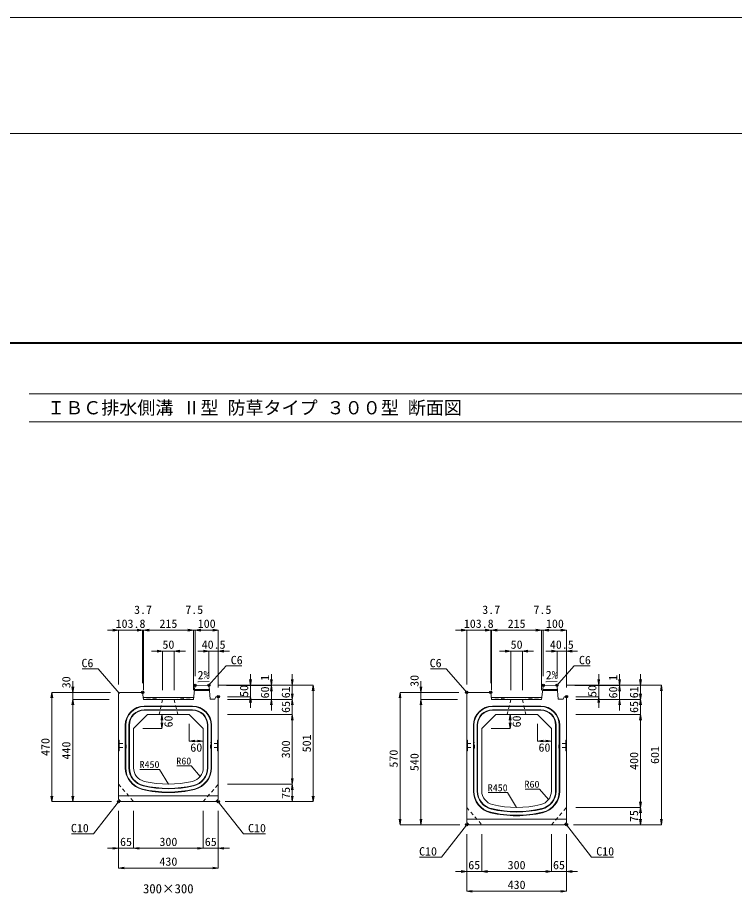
# Model space of a CAD drawing. Units: millimetres at full size, sheet at 1:20. Extents: x -1267 to 18002, y -8037 to 7143.
# Drawn here: x 650 to 3739, y 3372 to 7143 of the extents above; entities that cross this region are included whole.
import ezdxf
from ezdxf.enums import TextEntityAlignment as Align

# ---------------------------------------------------------------- set-up
doc = ezdxf.new("R2010")
doc.units = ezdxf.units.MM
doc.header["$LTSCALE"] = 20
doc.header["$PDMODE"] = 32
doc.header["$PDSIZE"] = 10
doc.linetypes.add('USER1', pattern=[1.35, 0.75, -0.6])
for name, color, linetype, lineweight in [('0_2', 5, 'Continuous', 13), ('インサート', 3, 'USER1', 9), ('図枠', 7, 'Continuous', 5), ('寸法線', 7, 'Continuous', 13), ('引出線', 4, 'Continuous', 13), ('排水孔', 30, 'USER1', 9), ('本体', 2, 'Continuous', 13), ('目地', 132, 'Continuous', 5)]:
    doc.layers.add(name, color=color, linetype=linetype, lineweight=lineweight)
doc.layers.add('作業エリア', color=11, linetype='Continuous')
doc.layers.add('文字', color=7, linetype='Continuous')
doc.styles.add('ＭＳ ゴシック', font='')
doc.styles.add('ＭＳ 明朝', font='')
doc.styles.get('ＭＳ ゴシック').set_extended_font_data('MS Gothic')
doc.styles.get('ＭＳ 明朝').set_extended_font_data('MS Mincho')

# ---------------------------------------------------------------- blocks, each defined once
blk = doc.blocks.new('open_arrow')
at = {"color": 0, "linetype": 'Continuous', "lineweight": -2}
blk.add_lwpolyline([(7.5, 1.25), (0, 0), (7.5, -1.25)], dxfattribs=at)

msp = doc.modelspace()

# ---------------------------------------------------------------- linework, layer by layer
at = {"layer": '0_2'}
for p, q in [((-1267.22, 7143.28), (18001.66, 7143.28)), ((-1267.22, 6643.28), (18001.66, 6643.28))]:
    msp.add_line(p, q, dxfattribs=at)
at = {"layer": 'インサート'}
for p, q in [((1088.2, 4018.04), (1115.2, 4018.04)), ((1088.2, 4018.04), (1088.2, 4001.04)), ((1088.2, 4001.04), (1115.2, 4001.04)), ((1118.2, 4022.04), (1115.2, 4022.04)), ((1115.2, 4022.04), (1115.2, 3997.04)), ((1118.2, 3997.04), (1118.2, 4022.04)), ((1481.8, 4022.04), (1484.8, 4022.04)), ((1481.8, 3997.04), (1481.8, 4022.04)), ((1484.8, 4022.04), (1484.8, 3997.04)), ((1511.8, 4018.04), (1484.8, 4018.04)), ((1511.8, 4001.04), (1484.8, 4001.04)), ((1511.8, 4018.04), (1511.8, 4001.04)), ((2588.2, 4018.04), (2615.2, 4018.04)), ((2588.2, 4018.04), (2588.2, 4001.04)), ((2588.2, 4001.04), (2615.2, 4001.04)), ((2618.2, 4022.04), (2615.2, 4022.04)), ((2615.2, 4022.04), (2615.2, 3997.04)), ((2618.2, 3997.04), (2618.2, 4022.04)), ((2981.8, 4022.04), (2984.8, 4022.04)), ((2981.8, 3997.04), (2981.8, 4022.04)), ((2984.8, 4022.04), (2984.8, 3997.04)), ((3011.8, 4018.04), (2984.8, 4018.04)), ((3011.8, 4001.04), (2984.8, 4001.04)), ((3011.8, 4018.04), (3011.8, 4001.04)), ((1115.2, 3997.04), (1118.2, 3997.04)), ((1484.8, 3997.04), (1481.8, 3997.04)), ((2615.2, 3997.04), (2618.2, 3997.04)), ((2984.8, 3997.04), (2981.8, 3997.04))]:
    msp.add_line(p, q, dxfattribs=at)
at = {"layer": '作業エリア'}
for p in [(1415, 4267.54), (1474.5, 4268.73), (2915, 4267.54), (2974.5, 4268.73), (1188.75, 4237.54), (2585, 4237.54), (2688.75, 4237.54), (1515, 4218.73), (1515, 4218.73), (3015, 4218.73), (1085, 3767.54), (1515, 3767.54), (2585, 3667.54), (3015, 3667.54)]:
    msp.add_point(p, dxfattribs=at)
at = {"layer": '図枠', "lineweight": 40}
msp.add_line((400, 5743.2), (8200, 5743.2), dxfattribs=at)
at = {"layer": '図枠', "lineweight": 13}
for p, q in [((700, 5523.2), (7900, 5523.2)), ((700, 5403.2), (7900, 5403.2))]:
    msp.add_line(p, q, dxfattribs=at)
at = {"layer": '寸法線'}
for p, q in [((1037, 4505.47), (1188.75, 4505.47)), ((1085, 4271.54), (1085, 4505.47)), ((1140.75, 4505.47), (1240.5, 4505.47)), ((1188.75, 4277.54), (1188.75, 4505.47)), ((1188.75, 4277.54), (1188.75, 4505.47)), ((1192.5, 4247.54), (1192.5, 4505.47)), ((1192.5, 4505.47), (1407.5, 4505.47)), ((1192.5, 4247.54), (1192.5, 4505.47)), ((1359.5, 4505.47), (1463, 4505.47)), ((1407.5, 4247.54), (1407.5, 4505.47)), ((1407.5, 4247.54), (1407.5, 4505.47)), ((1415, 4307.54), (1415, 4505.47)), ((1415, 4505.47), (1515, 4505.47)), ((1415, 4307.54), (1415, 4505.47)), ((1515, 4258.73), (1515, 4505.47)), ((2537, 4505.47), (2688.75, 4505.47)), ((2585, 4271.54), (2585, 4505.47)), ((2640.75, 4505.47), (2740.5, 4505.47)), ((2688.75, 4277.54), (2688.75, 4505.47)), ((2688.75, 4277.54), (2688.75, 4505.47)), ((2692.5, 4247.54), (2692.5, 4505.47)), ((2692.5, 4505.47), (2907.5, 4505.47)), ((2692.5, 4247.54), (2692.5, 4505.47)), ((2859.5, 4505.47), (2963, 4505.47)), ((2907.5, 4247.54), (2907.5, 4505.47)), ((2907.5, 4247.54), (2907.5, 4505.47)), ((2915, 4307.54), (2915, 4505.47)), ((2915, 4505.47), (3015, 4505.47)), ((2915, 4307.54), (2915, 4505.47)), ((3015, 4258.73), (3015, 4505.47)), ((1227, 4415.47), (1373, 4415.47)), ((1275, 4247.54), (1275, 4415.47)), ((1325, 4247.54), (1325, 4415.47)), ((1426.5, 4415.47), (1563, 4415.47)), ((1474.5, 4308.73), (1474.5, 4415.47)), ((1515, 4258.73), (1515, 4415.47)), ((2727, 4415.47), (2873, 4415.47)), ((2775, 4247.54), (2775, 4415.47)), ((2825, 4247.54), (2825, 4415.47)), ((2926.5, 4415.47), (3063, 4415.47)), ((2974.5, 4308.73), (2974.5, 4415.47)), ((3015, 4258.73), (3015, 4415.47)), ((1653.7, 4170.73), (1653.7, 4316.73)), ((1743.7, 4219.54), (1743.7, 4316.73)), ((1833.7, 4159.54), (1833.7, 4316.73)), ((3153.7, 4170.73), (3153.7, 4316.73)), ((3243.7, 4219.54), (3243.7, 4316.73)), ((3333.7, 4159.54), (3333.7, 4316.73)), ((887.87, 4159.54), (887.87, 4285.54)), ((1514.5, 4268.73), (1833.7, 4268.73)), ((1514.5, 4268.73), (1743.7, 4268.73)), ((1514.5, 4268.73), (1923.7, 4268.73)), ((1514.5, 4268.73), (1653.7, 4268.73)), ((1550.92, 4267.54), (1743.7, 4267.54)), ((1550.92, 4267.54), (1743.7, 4267.54)), ((1743.7, 4159.54), (1743.7, 4267.54)), ((1923.7, 3767.54), (1923.7, 4268.73)), ((2387.87, 4159.54), (2387.87, 4285.54)), ((3014.5, 4268.73), (3333.7, 4268.73)), ((3014.5, 4268.73), (3243.7, 4268.73)), ((3014.5, 4268.73), (3423.7, 4268.73)), ((3014.5, 4268.73), (3153.7, 4268.73)), ((3050.92, 4267.54), (3243.7, 4267.54)), ((3050.92, 4267.54), (3243.7, 4267.54)), ((3243.7, 4159.54), (3243.7, 4267.54)), ((3423.7, 3667.54), (3423.7, 4268.73)), ((797.87, 3767.54), (797.87, 4237.54)), ((1051, 4237.54), (797.87, 4237.54)), ((1051, 4237.54), (887.87, 4237.54)), ((1833.7, 4094.54), (1833.7, 4255.54)), ((2297.87, 3667.54), (2297.87, 4237.54)), ((2551, 4237.54), (2297.87, 4237.54)), ((2551, 4237.54), (2387.87, 4237.54)), ((3333.7, 4094.54), (3333.7, 4255.54)), ((887.87, 3767.54), (887.87, 4207.54)), ((1045, 4207.54), (887.87, 4207.54)), ((1045, 4207.54), (887.87, 4207.54)), ((1555, 4218.73), (1653.7, 4218.73)), ((1555, 4207.54), (1833.7, 4207.54)), ((1555, 4207.54), (1833.7, 4207.54)), ((1555, 4207.54), (1743.7, 4207.54)), ((2387.87, 3667.54), (2387.87, 4207.54)), ((2545, 4207.54), (2387.87, 4207.54)), ((2545, 4207.54), (2387.87, 4207.54)), ((3055, 4218.73), (3153.7, 4218.73)), ((3055, 4207.54), (3333.7, 4207.54)), ((3055, 4207.54), (3333.7, 4207.54)), ((3055, 4207.54), (3243.7, 4207.54)), ((1272.17, 4082.54), (1272.17, 4142.54)), ((1555, 4142.54), (1833.7, 4142.54)), ((1555, 4142.54), (1833.7, 4142.54)), ((1833.7, 3842.54), (1833.7, 4142.54)), ((2772.17, 4082.54), (2772.17, 4142.54)), ((3055, 4142.54), (3333.7, 4142.54)), ((3055, 4142.54), (3333.7, 4142.54)), ((3333.7, 3742.54), (3333.7, 4142.54)), ((1190, 4082.54), (1272.17, 4082.54)), ((1390, 4102.54), (1390, 4028.31)), ((2690, 4082.54), (2772.17, 4082.54)), ((2890, 4102.54), (2890, 4028.31)), ((1390, 4028.31), (1450, 4028.31)), ((2890, 4028.31), (2950, 4028.31)), ((1555, 3842.54), (1833.7, 3842.54)), ((1555, 3842.54), (1833.7, 3842.54)), ((1833.7, 3767.54), (1833.7, 3842.54)), ((1055, 3767.54), (797.87, 3767.54)), ((1055, 3767.54), (887.87, 3767.54)), ((1545, 3767.54), (1833.7, 3767.54)), ((1545, 3767.54), (1923.7, 3767.54)), ((3055, 3742.54), (3333.7, 3742.54)), ((3055, 3742.54), (3333.7, 3742.54)), ((3333.7, 3667.54), (3333.7, 3742.54)), ((1085, 3727.54), (1085, 3566.39)), ((1085, 3727.54), (1085, 3481.39)), ((1150, 3727.54), (1150, 3566.39)), ((1150, 3727.54), (1150, 3566.39)), ((1450, 3727.54), (1450, 3566.39)), ((1450, 3727.54), (1450, 3566.39)), ((1515, 3727.54), (1515, 3566.39)), ((1515, 3727.54), (1515, 3481.39)), ((2555, 3667.54), (2297.87, 3667.54)), ((2555, 3667.54), (2387.87, 3667.54)), ((3045, 3667.54), (3333.7, 3667.54)), ((3045, 3667.54), (3423.7, 3667.54)), ((2585, 3627.54), (2585, 3466.39)), ((2585, 3627.54), (2585, 3381.39)), ((2650, 3627.54), (2650, 3466.39)), ((2650, 3627.54), (2650, 3466.39)), ((2950, 3627.54), (2950, 3466.39)), ((2950, 3627.54), (2950, 3466.39)), ((3015, 3627.54), (3015, 3466.39)), ((3015, 3627.54), (3015, 3381.39)), ((1037, 3566.39), (1198, 3566.39)), ((1150, 3566.39), (1450, 3566.39)), ((1402, 3566.39), (1563, 3566.39)), ((1085, 3481.39), (1515, 3481.39)), ((2537, 3466.39), (2698, 3466.39)), ((2650, 3466.39), (2950, 3466.39)), ((2902, 3466.39), (3063, 3466.39)), ((2585, 3381.39), (3015, 3381.39))]:
    msp.add_line(p, q, dxfattribs=at)
at = {"layer": '引出線'}
for points in [[(1088, 4234.54), (996.97, 4338.86), (928.62, 4338.86)], [(1471.75, 4265.68), (1548.47, 4351.61), (1616.81, 4351.61)], [(2588, 4234.54), (2496.97, 4338.86), (2428.62, 4338.86)], [(2971.75, 4265.68), (3048.47, 4351.61), (3116.81, 4351.61)], [(1426.39, 4283.38), (1475.1, 4284.35), (1426.36, 4283.38)], [(2926.39, 4283.38), (2975.1, 4284.35), (2926.36, 4283.38)], [(1300, 3842.54), (1261.49, 3906.09), (1177.31, 3906.09)], [(1437.07, 3875.86), (1398.48, 3921.26), (1336.25, 3921.26)], [(2937.07, 3775.86), (2898.48, 3821.26), (2836.25, 3821.26)], [(1090, 3772.54), (977.02, 3628.11), (882.35, 3628.11)], [(1510, 3772.54), (1622.98, 3628.11), (1717.65, 3628.11)], [(2800, 3742.54), (2761.49, 3806.09), (2677.31, 3806.09)], [(2590, 3672.54), (2477.02, 3528.11), (2382.35, 3528.11)], [(3010, 3672.54), (3122.98, 3528.11), (3217.65, 3528.11)]]:
    msp.add_lwpolyline(points, dxfattribs=at)
at = {"layer": '排水孔'}
for p, q in [((1275, 4207.54), (1191.5, 4215.54)), ((1275, 4207.54), (1260, 4142.54)), ((1325, 4207.54), (1408.5, 4215.54)), ((1325, 4207.54), (1340, 4142.54)), ((2775, 4207.54), (2691.5, 4215.54)), ((2775, 4207.54), (2760, 4142.54)), ((2825, 4207.54), (2908.5, 4215.54)), ((2825, 4207.54), (2840, 4142.54))]:
    msp.add_line(p, q, dxfattribs=at)
at = {"layer": '本体'}
for p, q in [((1407.5, 4207.54), (1414.36, 4262.39)), ((1468.5, 4268.61), (1420.19, 4267.64)), ((1475, 4262.75), (1468.5, 4268.61)), ((1475, 4262.75), (1479.5, 4208.73)), ((2907.5, 4207.54), (2914.36, 4262.39)), ((2968.5, 4268.61), (2920.19, 4267.64)), ((2975, 4262.75), (2968.5, 4268.61)), ((2975, 4262.75), (2979.5, 4208.73)), ((1091, 4237.54), (1085, 4231.54)), ((1085, 4231.54), (1085, 3777.54)), ((1091, 4237.54), (1188.75, 4237.54)), ((1192.5, 4207.54), (1188.75, 4237.54)), ((2591, 4237.54), (2585, 4231.54)), ((2585, 4231.54), (2585, 3677.54)), ((2591, 4237.54), (2688.75, 4237.54)), ((2692.5, 4207.54), (2688.75, 4237.54)), ((1192.5, 4207.54), (1407.5, 4207.54)), ((1479.5, 4208.73), (1500, 4208.73)), ((1500, 4208.73), (1505, 4218.73)), ((1505, 4218.73), (1515, 4218.73)), ((1515, 3777.54), (1515, 4218.73)), ((2692.5, 4207.54), (2907.5, 4207.54)), ((2979.5, 4208.73), (3000, 4208.73)), ((3000, 4208.73), (3005, 4218.73)), ((3005, 4218.73), (3015, 4218.73)), ((3015, 3677.54), (3015, 4218.73)), ((1150, 4082.54), (1210, 4142.54)), ((1210, 4142.54), (1390, 4142.54)), ((1390, 4142.54), (1450, 4082.54)), ((2650, 4082.54), (2710, 4142.54)), ((2710, 4142.54), (2890, 4142.54)), ((2890, 4142.54), (2950, 4082.54)), ((1150, 4082.54), (1150, 3913.07)), ((1450, 3913.07), (1450, 4082.54)), ((2650, 4082.54), (2650, 3813.07)), ((2950, 3813.07), (2950, 4082.54)), ((1085, 3777.54), (1095, 3767.54)), ((1505, 3767.54), (1515, 3777.54)), ((1095, 3767.54), (1505, 3767.54)), ((2585, 3677.54), (2595, 3667.54)), ((2595, 3667.54), (3005, 3667.54)), ((3005, 3667.54), (3015, 3677.54))]:
    msp.add_line(p, q, dxfattribs=at)
at = {"layer": '本体', "lineweight": 9}
for p, q in [((1191.5, 4215.54), (1408.5, 4215.54)), ((2691.5, 4215.54), (2908.5, 4215.54)), ((1085, 4034.04), (1088.2, 4032.04)), ((1088.2, 4032.04), (1088.2, 3987.04)), ((1515, 4034.04), (1511.8, 4032.04)), ((1511.8, 4032.04), (1511.8, 3987.04)), ((2585, 4034.04), (2588.2, 4032.04)), ((2588.2, 4032.04), (2588.2, 3987.04)), ((3015, 4034.04), (3011.8, 4032.04)), ((3011.8, 4032.04), (3011.8, 3987.04)), ((1088.2, 3987.04), (1085, 3985.04)), ((1511.8, 3987.04), (1515, 3985.04)), ((2588.2, 3987.04), (2585, 3985.04)), ((3011.8, 3987.04), (3015, 3985.04)), ((1085, 3792.54), (1515, 3792.54)), ((2585, 3692.54), (3015, 3692.54))]:
    msp.add_line(p, q, dxfattribs=at)
at = {"layer": '本体', "linetype": 'USER1', "lineweight": 9}
for p, q in [((1085, 3842.54), (1150, 3767.54)), ((1450, 3767.54), (1515, 3842.54)), ((2585, 3742.54), (2650, 3667.54)), ((2950, 3667.54), (3015, 3742.54))]:
    msp.add_line(p, q, dxfattribs=at)
at = {"layer": '本体'}
for centre, radius, start, end in [((1420.31, 4261.65), 6, 91.14576, 172.87498), ((2920.31, 4261.65), 6, 91.14576, 172.87498), ((1210, 3913.07), 60, 180, 256.65764), ((1390, 3913.07), 60, 283.34236, 0), ((1300, 4292.54), 450, 256.65764, 283.34236), ((2710, 3813.07), 60, 180, 256.65764), ((2890, 3813.07), 60, 283.34236, 0), ((2800, 4192.54), 450, 256.65764, 283.34236)]:
    msp.add_arc(centre, radius, start, end, dxfattribs=at)
at = {"layer": '目地'}
for p, q in [((1476.43, 4245.54), (1412.25, 4245.54)), ((1476.1, 4249.54), (1412.75, 4249.54)), ((2976.43, 4245.54), (2912.25, 4245.54)), ((2976.1, 4249.54), (2912.75, 4249.54)), ((1404, 4178.54), (1196, 4178.54)), ((1404, 4176.54), (1196, 4176.54)), ((1404, 4162.54), (1196, 4162.54)), ((1404, 4160.54), (1196, 4160.54)), ((2904, 4178.54), (2696, 4178.54)), ((2904, 4176.54), (2696, 4176.54)), ((2904, 4162.54), (2696, 4162.54)), ((2904, 4160.54), (2696, 4160.54)), ((1114, 4096.54), (1114, 3913.07)), ((1116, 4096.54), (1116, 3913.07)), ((1130, 4096.54), (1130, 3913.07)), ((1132, 4096.54), (1132, 3913.07)), ((1468, 3913.07), (1468, 4096.54)), ((1470, 3913.07), (1470, 4096.54)), ((1484, 3913.07), (1484, 4096.54)), ((1486, 3913.07), (1486, 4096.54)), ((2614, 4096.54), (2614, 3813.07)), ((2616, 4096.54), (2616, 3813.07)), ((2630, 4096.54), (2630, 3813.07)), ((2632, 4096.54), (2632, 3813.07)), ((2968, 3813.07), (2968, 4096.54)), ((2970, 3813.07), (2970, 4096.54)), ((2984, 3813.07), (2984, 4096.54)), ((2986, 3813.07), (2986, 4096.54))]:
    msp.add_line(p, q, dxfattribs=at)
for centre, radius, start, end in [((1196, 4096.54), 82, 90, 180), ((1196, 4096.54), 80, 90, 180), ((1196, 4096.54), 66, 90, 180), ((1196, 4096.54), 64, 90, 180), ((1404, 4096.54), 82, 0, 90), ((1404, 4096.54), 80, 0, 90), ((1404, 4096.54), 66, 0, 90), ((1404, 4096.54), 64, 0, 90), ((2696, 4096.54), 82, 90, 180), ((2696, 4096.54), 80, 90, 180), ((2696, 4096.54), 66, 90, 180), ((2696, 4096.54), 64, 90, 180), ((2904, 4096.54), 82, 0, 90), ((2904, 4096.54), 80, 0, 90), ((2904, 4096.54), 66, 0, 90), ((2904, 4096.54), 64, 0, 90), ((1210, 3913.07), 96, 180, 256.65764), ((1210, 3913.07), 94, 180, 256.65764), ((1210, 3913.07), 80, 180, 256.65764), ((1210, 3913.07), 78, 180, 256.65764), ((1390, 3913.07), 78, 283.34236, 0), ((1390, 3913.07), 80, 283.34236, 0), ((1390, 3913.07), 94, 283.34236, 0), ((1390, 3913.07), 96, 283.34236, 0), ((1300, 4292.54), 486, 256.65764, 283.34236), ((1300, 4292.54), 484, 256.65764, 283.34236), ((1300, 4292.54), 470, 256.65764, 283.34236), ((1300, 4292.54), 468, 256.65764, 283.34236), ((2710, 3813.07), 96, 180, 256.65764), ((2710, 3813.07), 94, 180, 256.65764), ((2710, 3813.07), 80, 180, 256.65764), ((2710, 3813.07), 78, 180, 256.65764), ((2890, 3813.07), 78, 283.34236, 360), ((2890, 3813.07), 80, 283.34236, 360), ((2890, 3813.07), 94, 283.34236, 0), ((2890, 3813.07), 96, 283.34236, 0), ((2800, 4192.54), 470, 256.65764, 283.34236), ((2800, 4192.54), 468, 256.65764, 283.34236), ((2800, 4192.54), 486, 256.65764, 283.34236), ((2800, 4192.54), 484, 256.65764, 283.34236)]:
    msp.add_arc(centre, radius, start, end, dxfattribs=at)

# ---------------------------------------------------------------- block references
at = {"layer": '寸法線', "xscale": 3.2, "yscale": 3.2}
for p, rotation in [((1085, 4505.47), 180), ((1188.75, 4505.47), 180), ((1188.75, 4505.47), 180), ((1407.5, 4505.47), 180), ((1407.5, 4505.47), 180), ((1515, 4505.47), 180), ((2585, 4505.47), 180), ((2688.75, 4505.47), 180), ((2688.75, 4505.47), 180), ((2907.5, 4505.47), 180), ((2907.5, 4505.47), 180), ((3015, 4505.47), 180), ((1275, 4415.47), 180), ((1474.5, 4415.47), 180), ((2775, 4415.47), 180), ((2974.5, 4415.47), 180), ((1653.7, 4268.73), 90), ((1743.7, 4268.73), 90), ((1743.7, 4267.54), 270), ((1743.7, 4267.54), 270), ((1833.7, 4268.73), 90), ((1923.7, 4268.73), 270), ((3153.7, 4268.73), 90), ((3243.7, 4268.73), 90), ((3243.7, 4267.54), 270), ((3243.7, 4267.54), 270), ((3333.7, 4268.73), 90), ((3423.7, 4268.73), 270), ((797.87, 4237.54), 270), ((887.87, 4237.54), 90), ((1833.7, 4207.54), 90), ((2297.87, 4237.54), 270), ((2387.87, 4237.54), 90), ((3333.7, 4207.54), 90), ((887.87, 4207.54), 270), ((887.87, 4207.54), 270), ((1653.7, 4218.73), 270), ((1743.7, 4207.54), 270), ((1833.7, 4207.54), 270), ((2387.87, 4207.54), 270), ((2387.87, 4207.54), 270), ((3153.7, 4218.73), 270), ((3243.7, 4207.54), 270), ((3333.7, 4207.54), 270), ((1272.17, 4142.54), 270), ((1833.7, 4142.54), 270), ((1833.7, 4142.54), 270), ((2772.17, 4142.54), 270), ((3333.7, 4142.54), 270), ((3333.7, 4142.54), 270), ((1272.17, 4082.54), 90), ((2772.17, 4082.54), 90), ((1450, 4028.31), 180), ((2950, 4028.31), 180), ((1833.7, 3842.54), 90), ((1833.7, 3842.54), 270), ((797.87, 3767.54), 90), ((887.87, 3767.54), 90), ((1833.7, 3767.54), 90), ((1923.7, 3767.54), 90), ((3333.7, 3742.54), 90), ((3333.7, 3742.54), 270), ((2297.87, 3667.54), 90), ((2387.87, 3667.54), 90), ((3333.7, 3667.54), 90), ((3423.7, 3667.54), 90), ((1085, 3566.39), 180), ((1450, 3566.39), 180), ((1450, 3566.39), 180), ((1515, 3481.39), 180), ((2585, 3466.39), 180), ((2950, 3466.39), 180), ((2950, 3466.39), 180), ((3015, 3381.39), 180)]:
    msp.add_blockref('open_arrow', p, dxfattribs=dict(at, rotation=rotation))
for p in [(1192.5, 4505.47), (1192.5, 4505.47), (1415, 4505.47), (1415, 4505.47), (2692.5, 4505.47), (2692.5, 4505.47), (2915, 4505.47), (2915, 4505.47), (1325, 4415.47), (1515, 4415.47), (2825, 4415.47), (3015, 4415.47), (1390, 4028.31), (2890, 4028.31), (1150, 3566.39), (1150, 3566.39), (1515, 3566.39), (1085, 3481.39), (2650, 3466.39), (2650, 3466.39), (3015, 3466.39), (2585, 3381.39)]:
    msp.add_blockref('open_arrow', p, dxfattribs=at)
at = {"layer": '引出線'}
for p, xscale, yscale, rotation in [((1426.39, 4283.38), 0.16, 0.16, 1.1), ((1471.75, 4265.68), 0.16, 0.16, 48.2), ((2926.39, 4283.38), 0.16, 0.16, 1.1), ((2971.75, 4265.68), 0.16, 0.16, 48.2), ((1088, 4234.54), 0.16, 0.16, 131.1), ((2588, 4234.54), 0.16, 0.16, 131.1), ((1437.07, 3875.86), 0.133, 0.133, 130.4), ((1300, 3842.54), 0.133, 0.133, 121.2), ((1090, 3772.54), 0.16, 0.16, 232), ((1510, 3772.54), 0.16, 0.16, 308), ((2937.07, 3775.86), 0.133, 0.133, 130.4), ((2800, 3742.54), 0.133, 0.133, 121.2), ((2590, 3672.54), 0.16, 0.16, 232), ((3010, 3672.54), 0.16, 0.16, 308)]:
    msp.add_blockref('open_arrow', p, dxfattribs=dict(at, xscale=xscale, yscale=yscale, rotation=rotation))

# ---------------------------------------------------------------- texts
at = {"layer": '図枠', "style": 'ＭＳ ゴシック'}
msp.add_text('\u3000ＩＢＣ排水側溝 Ⅱ型 防草タイプ ３００型 断面図', height=56.96, dxfattribs=at).set_placement((700, 5463.2), align=Align.MIDDLE_LEFT)
at = {"layer": '寸法線', "style": 'ＭＳ 明朝', "width": 1.05}
for s, p in [('3.7', (1190.62, 4593.47)), ('7.5', (1411.25, 4593.47)), ('3.7', (2690.62, 4593.47)), ('7.5', (2911.25, 4593.47)), ('103.8', (1136.88, 4533.47)), ('215', (1300, 4533.47)), ('100', (1465, 4533.47)), ('103.8', (2636.88, 4533.47)), ('215', (2800, 4533.47)), ('100', (2965, 4533.47)), ('50', (1300, 4443.47)), ('40.5', (1494.75, 4443.47)), ('50', (2800, 4443.47)), ('40.5', (2994.75, 4443.47)), ('60', (1420, 4000.31)), ('60', (2920, 4000.31)), ('65', (1117.5, 3594.39)), ('300', (1300, 3594.39)), ('65', (1482.5, 3594.39)), ('430', (1300, 3509.39)), ('65', (2617.5, 3494.39)), ('300', (2800, 3494.39)), ('65', (2982.5, 3494.39)), ('430', (2800, 3409.39))]:
    msp.add_text(s, height=36.03, dxfattribs=at).set_placement(p, align=Align.MIDDLE_CENTER)
for s, p in [('30', (859.87, 4281.23)), ('1', (1715.7, 4300.4)), ('30', (2359.87, 4287.22)), ('1', (3215.7, 4300.4)), ('50', (1625.7, 4243.73)), ('50', (3125.7, 4243.73)), ('60', (1715.7, 4237.54)), ('61', (1805.7, 4238.14)), ('60', (3215.7, 4237.54)), ('61', (3305.7, 4238.14)), ('65', (1805.7, 4175.04)), ('65', (3305.7, 4175.04)), ('60', (1300.17, 4112.54)), ('60', (2800.17, 4112.54)), ('470', (769.87, 4002.54)), ('501', (1895.7, 4018.14)), ('440', (859.87, 3987.54)), ('300', (1805.7, 3992.54)), ('601', (3395.7, 3968.14)), ('570', (2269.87, 3952.54)), ('540', (2359.87, 3937.54)), ('400', (3305.7, 3942.54)), ('75', (1805.7, 3805.04)), ('75', (3305.7, 3705.04))]:
    msp.add_text(s, height=36.03, rotation=90, dxfattribs=at).set_placement(p, align=Align.MIDDLE_CENTER)
at = {"layer": '引出線', "style": 'ＭＳ 明朝', "width": 1.05}
for s, height, p in [('C6', 36.03, (976.97, 4382.06)), ('C6', 36.03, (2476.97, 4382.06)), ('R450', 30.02, (1261.49, 3942.09)), ('R60', 30.02, (1398.48, 3957.26)), ('R60', 30.02, (2898.48, 3857.26)), ('R450', 30.02, (2761.49, 3842.09)), ('C10', 36.03, (957.02, 3671.31)), ('C10', 36.03, (2457.02, 3571.31))]:
    msp.add_text(s, height=height, dxfattribs=at).set_placement(p, align=Align.TOP_RIGHT)
for s, p in [('C6', (1568.47, 4394.81)), ('C6', (3068.47, 4394.81)), ('C10', (1642.98, 3671.31)), ('C10', (3142.98, 3571.31))]:
    msp.add_text(s, height=36.03, dxfattribs=at).set_placement(p, align=Align.TOP_LEFT)
for p in [(1425.42, 4330.27), (2925.42, 4330.27)]:
    msp.add_text('2%', height=36.03, rotation=1.146, dxfattribs=at).set_placement(p, align=Align.TOP_LEFT)
at = {"layer": '文字', "style": 'ＭＳ 明朝'}
msp.add_text('300×300', height=40.03, dxfattribs=at).set_placement((1299.52, 3392.57), align=Align.MIDDLE_CENTER)

doc.saveas('drawing.dxf')
